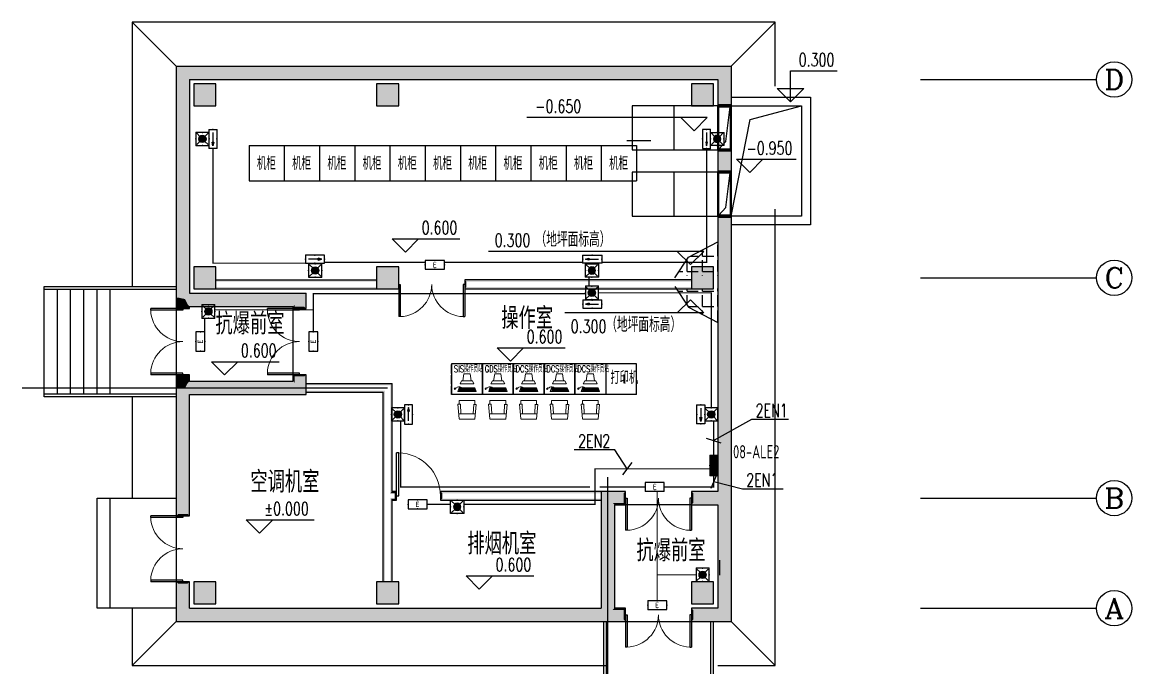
# Model space of a CAD drawing. Extents: x 5279878 to 5976284, y -275259 to -27697.
# Drawn here: x 5580603 to 5605803, y -218443 to -203792 of the extents above; entities that cross this region are included whole.
import ezdxf
from ezdxf.enums import TextEntityAlignment as Align

# ---------------------------------------------------------------- set-up
doc = ezdxf.new("R2010")
doc.units = 0
doc.header["$LTSCALE"] = 1000
doc.header["$MEASUREMENT"] = 0
doc.linetypes.add('DASH', pattern=[0.35, 0.25, -0.1])
doc.linetypes.add('DOTE', pattern=[2.42, 2, -0.2, 0.02, -0.2])
doc.layers.get('0').update_dxf_attribs({"linetype": 'CONTINUOUS'})
for name, color, linetype in [('AXIS_TEXT', 7, 'CONTINUOUS'), ('DIM-照明', 3, 'CONTINUOUS'), ('EQUIP-照明', 3, 'CONTINUOUS'), ('EQUIP-箱柜', 3, 'CONTINUOUS'), ('PUB_HATCH', 8, 'CONTINUOUS'), ('PUB_TEXT', 7, 'CONTINUOUS'), ('TEL_TAB', 7, 'CONTINUOUS'), ('TEXT', 7, 'CONTINUOUS'), ('WALL', 2, 'CONTINUOUS'), ('WIRE-照明', 1, 'CONTINUOUS'), ('建筑底图', 251, 'CONTINUOUS')]:
    doc.layers.add(name, color=color, linetype=linetype)
doc.layers.add('INSTRUMENT', color=2, linetype='CONTINUOUS', lineweight=0)
doc.styles.add('_HZTXT', font='txt.shx', dxfattribs={"width": 0.8, "bigfont": 'HZTXT.shx'})
doc.styles.add('_TCH_AXIS', font='COMPLEX', dxfattribs={"bigfont": 'GBCBIG'})
doc.styles.add('_TCH_DIM', font='SIMPLEX', dxfattribs={"bigfont": 'GBCBIG'})
doc.styles.add('_TEL_DIM', font='sceie.shx', dxfattribs={"width": 0.8, "height": 3.5, "bigfont": 'sceic.shx'})
doc.styles.add('COMPLEX', font='COMPLEX')
doc.styles.add('scei', font='sceie.shx', dxfattribs={"width": 0.85, "bigfont": 'sceic.shx'})

# ---------------------------------------------------------------- blocks, each defined once
blk = doc.blocks.new('$equip$00002534')
for p, q in [((-0.72, 0.66), (-0.72, 0)), ((0.72, 0.66), (-0.72, 0.66)), ((-0.72, 0), (0.72, 0)), ((0.72, 0), (0.72, 0.66))]:
    blk.add_line(p, q)
at = {"const_width": 0.0667}
blk.add_lwpolyline([(-0.72, 0.66), (-0.72, 0), (0.72, 0), (0.72, 0.66), (-0.72, 0.66), (-0.72, 0)], dxfattribs=at)
for p in [(-0.72, 0.33), (0, 0.66), (0, 0), (0.72, 0.33)]:
    blk.add_point(p)
at = {"color": 7, "style": '_TEL_DIM'}
blk.add_attdef('$TEXT$', text='', height=0.4, dxfattribs=at).set_placement((0, 0.33), align=Align.MIDDLE_CENTER)
at = {"color": 7, "style": '_TEL_DIM', "flags": 1}
blk.add_attdef('A', text='', height=0.00002, dxfattribs=at).set_placement((0, 0), align=Align.MIDDLE_CENTER)
blk = doc.blocks.new('$equip$00002604')
blk.add_hatch(color=256).paths.add_polyline_path([(0.275, 0.5, 1), (-0.274, 0.5, 1)])
for p, q in [((-0.429, 0.929), (-0.194, 0.694)), ((0.194, 0.694), (0.429, 0.929)), ((-0.429, 0.071), (-0.194, 0.306)), ((0.194, 0.306), (0.429, 0.071))]:
    blk.add_line(p, q)
at = {"const_width": 0.0667}
blk.add_lwpolyline([(-0.5, 1), (-0.5, 0), (0.5, 0), (0.5, 1), (-0.5, 1), (-0.5, 0)], dxfattribs=at)
blk.add_lwpolyline([(-0.5, 1), (-0.5, 0), (0.5, 0), (0.5, 1)], close=True)
blk.add_circle((0, 0.5), 0.275)
for p in [(0, 1), (-0.5, 0.5), (0, 0), (0.5, 0.5)]:
    blk.add_point(p)
at = {"color": 7, "style": '_TEL_DIM', "flags": 1}
blk.add_attdef('A', text='', height=0.000025, dxfattribs=at).set_placement((0, 0), align=Align.MIDDLE_CENTER)
blk = doc.blocks.new('$equip$00002541')
blk.add_hatch(color=256).paths.add_polyline_path([(-0.24, 0.372), (-0.528, 0.3), (-0.24, 0.228)])
for p, q in [((-0.72, 0.6), (-0.72, 0)), ((0.72, 0.6), (-0.72, 0.6)), ((-0.72, 0), (0.72, 0)), ((-0.24, 0.372), (-0.528, 0.3)), ((-0.528, 0.3), (-0.24, 0.228)), ((-0.24, 0.372), (-0.24, 0.228)), ((0.72, 0), (0.72, 0.6))]:
    blk.add_line(p, q)
at = {"color": 7}
blk.add_line((-0.48, 0.3), (0.48, 0.3), dxfattribs=at)
at = {"const_width": 0.0667}
blk.add_lwpolyline([(-0.72, 0.6), (-0.72, 0), (0.72, 0), (0.72, 0.6), (-0.72, 0.6), (-0.72, 0)], dxfattribs=at)
for p in [(-0.72, 0.3), (0, 0.6), (0, 0), (0.72, 0.3)]:
    blk.add_point(p)
at = {"color": 7, "style": '_TEL_DIM', "flags": 1}
blk.add_attdef('A', text='', height=0.00002, dxfattribs=at).set_placement((0, 0), align=Align.MIDDLE_CENTER)
blk = doc.blocks.new('$equip$00002540')
blk.add_hatch(color=256).paths.add_polyline_path([(0.24, 0.372), (0.24, 0.228), (0.528, 0.3)])
for p, q in [((-0.72, 0.6), (-0.72, 0)), ((0.72, 0.6), (-0.72, 0.6)), ((-0.72, 0), (0.72, 0)), ((0.24, 0.372), (0.24, 0.228)), ((0.528, 0.3), (0.24, 0.372)), ((0.24, 0.228), (0.528, 0.3)), ((0.72, 0), (0.72, 0.6))]:
    blk.add_line(p, q)
at = {"color": 7}
blk.add_line((-0.48, 0.3), (0.48, 0.3), dxfattribs=at)
at = {"const_width": 0.0667}
blk.add_lwpolyline([(-0.72, 0.6), (-0.72, 0), (0.72, 0), (0.72, 0.6), (-0.72, 0.6), (-0.72, 0)], dxfattribs=at)
for p in [(-0.72, 0.3), (0, 0.6), (0, 0), (0.72, 0.3)]:
    blk.add_point(p)
at = {"color": 7, "style": '_TEL_DIM', "flags": 1}
blk.add_attdef('A', text='', height=0.00002, dxfattribs=at).set_placement((0, 0), align=Align.MIDDLE_CENTER)
blk = doc.blocks.new('*X15')
at = {"color": 0}
for p, q in [((-250, 33), (-83, 200)), ((-250, 68), (-118, 200)), ((-250, 104), (-154, 200)), ((-250, 139), (-189, 200)), ((-250, 174), (-224, 200)), ((-247, 0), (-47, 200)), ((-212, 0), (-12, 200)), ((-177, 0), (23, 200)), ((-141, 0), (59, 200)), ((-106, 0), (94, 200)), ((-71, 0), (129, 200)), ((-35, 0), (165, 200)), ((0, 0), (200, 200)), ((35, 0), (235, 200)), ((71, 0), (250, 179)), ((106, 0), (250, 144)), ((141, 0), (250, 109)), ((177, 0), (250, 73)), ((212, 0), (250, 38)), ((247, 0), (250, 3))]:
    blk.add_line(p, q, dxfattribs=at)
blk = doc.blocks.new('$equip$00002943')
for p, q in [((-0.75, 0.6), (-0.75, 0)), ((0.75, 0.6), (-0.75, 0.6)), ((-0.75, 0), (0.75, 0)), ((0.75, 0), (0.75, 0.6))]:
    blk.add_line(p, q)
for points, const_width in [([(-0.75, 0.3), (0.75, 0.3)], 0.6), ([(-0.75, 0.6), (-0.75, 0), (0.75, 0), (0.75, 0.6), (-0.75, 0.6), (-0.75, 0)], 0.0667)]:
    blk.add_lwpolyline(points, dxfattribs=dict(const_width=const_width))
for p in [(-0.75, 0.3), (0, 0.6), (0, 0), (0.75, 0.3)]:
    blk.add_point(p)
at = {"xscale": 0.00300000000061118, "yscale": 0.00300000000061118, "zscale": 0.00300000000061118}
blk.add_blockref('*X15', (0, 0), dxfattribs=at)
at = {"color": 7, "style": '_TEL_DIM', "flags": 1}
for tag in ['A', 'REMARK']:
    blk.add_attdef(tag, text='', height=0.00002, dxfattribs=at).set_placement((0, 0), align=Align.MIDDLE_CENTER)
blk = doc.blocks.new('$DorLib2D$00000002')
for p, q in [((-0.5, 0), (-0.5, 0.4875)), ((-0.475, 0.4875), (-0.5, 0.4875)), ((-0.475, 0), (-0.475, 0.4875)), ((0.475, 0), (0.475, 0.4875)), ((0.475, 0.4875), (0.5, 0.4875)), ((0.5, 0), (0.5, 0.4875)), ((-0.5, 0), (-0.475, 0)), ((0.5, 0), (0.475, 0))]:
    blk.add_line(p, q)
at = {"lineweight": 13}
for centre, start, end in [((-0.4875, 0), 0, 88.53072), ((0.4875, 0), 91.46928, 180)]:
    blk.add_arc(centre, 0.4875, start, end, dxfattribs=at)
blk = doc.blocks.new('$DorLib2D$00000001')
for p, q in [((0.45, 0.975), (0.5, 0.975)), ((0.45, 0), (0.45, 0.975)), ((0.5, 0), (0.5, 0.975)), ((0.5, 0), (0.45, 0))]:
    blk.add_line(p, q)
at = {"lineweight": 13}
blk.add_arc((0.475, 0), 0.975, 91.4693, 180, dxfattribs=at)
blk = doc.blocks.new('_FZH')
blk.add_lwpolyline([(-0.5, -0.5), (0.5, -0.5), (0.5, 0.5), (-0.5, 0.5)], close=True)
at = {"layer": 'PUB_HATCH'}
blk.add_solid([(-0.5, -0.5), (0.5, -0.5), (-0.5, 0.5), (0.5, 0.5)], dxfattribs=at)
blk = doc.blocks.new('_AXISO')
blk.add_circle((0, 0), 0.5)
at = {"layer": 'AXIS_TEXT', "style": 'COMPLEX', "width": 1.041667}
blk.add_attdef('A', text='', height=0.56, dxfattribs=at).set_placement((-0.25, -0.28), (0.25, -0.28), align=Align.FIT)
blk = doc.blocks.new('机柜')
at = {"color": 251}
for p, q in [((5488652, -207292), (5488652, -208092)), ((5488652, -207292), (5488652, -208092)), ((5488652, -207292), (5497452, -207292)), ((5489452, -207292), (5489452, -208092)), ((5489452, -207292), (5489452, -208092)), ((5490252, -207292), (5490252, -208092)), ((5490252, -207292), (5490252, -208092)), ((5491052, -207292), (5491052, -208092)), ((5491052, -207292), (5491052, -208092)), ((5491852, -207292), (5491852, -208092)), ((5491852, -207292), (5491852, -208092)), ((5492652, -207292), (5492652, -208092)), ((5492652, -207292), (5492652, -208092)), ((5493452, -207292), (5493452, -208092)), ((5493452, -207292), (5493452, -208092)), ((5494252, -207292), (5494252, -208092)), ((5494252, -207292), (5494252, -208092)), ((5495052, -207292), (5495052, -208092)), ((5495052, -207292), (5495052, -208092)), ((5495852, -207292), (5495852, -208092)), ((5495852, -207292), (5495852, -208092)), ((5496652, -207292), (5496652, -208092)), ((5496652, -207292), (5496652, -208092)), ((5497452, -207292), (5497452, -208092)), ((5497452, -207292), (5497452, -208092)), ((5488652, -208092), (5497452, -208092)), ((5493952, -212245), (5493252, -212245)), ((5493952, -212245), (5493252, -212245)), ((5493252, -212245), (5493252, -212945)), ((5494652, -212245), (5493952, -212245)), ((5493952, -212945), (5493952, -212245)), ((5494652, -212245), (5493952, -212245)), ((5493952, -212245), (5493952, -212945)), ((5495352, -212245), (5494652, -212245)), ((5494652, -212945), (5494652, -212245)), ((5495352, -212245), (5494652, -212245)), ((5494652, -212245), (5494652, -212945)), ((5496052, -212245), (5495352, -212245)), ((5495352, -212945), (5495352, -212245)), ((5496052, -212245), (5495352, -212245)), ((5495352, -212245), (5495352, -212945)), ((5496752, -212245), (5496052, -212245)), ((5496052, -212945), (5496052, -212245)), ((5496752, -212245), (5496052, -212245)), ((5496052, -212245), (5496052, -212945)), ((5497452, -212245), (5496752, -212245)), ((5497452, -212245), (5496752, -212245)), ((5496752, -212245), (5496752, -212945)), ((5496752, -212245), (5496752, -212945)), ((5497452, -212945), (5497452, -212245)), ((5493952, -212945), (5493252, -212945)), ((5493952, -212945), (5493252, -212945)), ((5494652, -212945), (5493952, -212945)), ((5494652, -212945), (5493952, -212945)), ((5495352, -212945), (5494652, -212945)), ((5495352, -212945), (5494652, -212945)), ((5496052, -212945), (5495352, -212945)), ((5496052, -212945), (5495352, -212945)), ((5496752, -212945), (5496052, -212945)), ((5496752, -212945), (5496052, -212945)), ((5497452, -212945), (5496752, -212945)), ((5497452, -212945), (5496752, -212945))]:
    blk.add_line(p, q, dxfattribs=at)
at = {"color": 251, "linetype": 'DOTE', "ltscale": 0.1}
for p, q in [((5493252, -212945), (5493252, -212245)), ((5493252, -212245), (5493252, -212945))]:
    blk.add_line(p, q, dxfattribs=at)
at = {"layer": 'INSTRUMENT', "color": 251}
for p, q in [((5493444, -212699), (5493478, -212629)), ((5493478, -212629), (5493602, -212629)), ((5493507, -212629), (5493532, -212469)), ((5493532, -212469), (5493602, -212469)), ((5493672, -212469), (5493602, -212469)), ((5493726, -212629), (5493602, -212629)), ((5493696, -212629), (5493672, -212469)), ((5493760, -212699), (5493726, -212629)), ((5494144, -212699), (5494178, -212629)), ((5494178, -212629), (5494302, -212629)), ((5494207, -212629), (5494232, -212469)), ((5494232, -212469), (5494302, -212469)), ((5494372, -212469), (5494302, -212469)), ((5494426, -212629), (5494302, -212629)), ((5494396, -212629), (5494372, -212469)), ((5494460, -212699), (5494426, -212629)), ((5494844, -212699), (5494878, -212629)), ((5494878, -212629), (5495002, -212629)), ((5494907, -212629), (5494932, -212469)), ((5494932, -212469), (5495002, -212469)), ((5495072, -212469), (5495002, -212469)), ((5495126, -212629), (5495002, -212629)), ((5495096, -212629), (5495072, -212469)), ((5495160, -212699), (5495126, -212629)), ((5495544, -212699), (5495578, -212629)), ((5495578, -212629), (5495702, -212629)), ((5495607, -212629), (5495632, -212469)), ((5495632, -212469), (5495702, -212469)), ((5495772, -212469), (5495702, -212469)), ((5495826, -212629), (5495702, -212629)), ((5495796, -212629), (5495772, -212469)), ((5495860, -212699), (5495826, -212629)), ((5496244, -212699), (5496278, -212629)), ((5496278, -212629), (5496402, -212629)), ((5496307, -212629), (5496332, -212469)), ((5496332, -212469), (5496402, -212469)), ((5496472, -212469), (5496402, -212469)), ((5496526, -212629), (5496402, -212629)), ((5496496, -212629), (5496472, -212469)), ((5496560, -212699), (5496526, -212629)), ((5493341, -212809), (5493341, -212821)), ((5493423, -212787), (5493395, -212870)), ((5493395, -212870), (5493814, -212870)), ((5493418, -212855), (5493706, -212855)), ((5493422, -212842), (5493706, -212842)), ((5493781, -212787), (5493423, -212787)), ((5493426, -212829), (5493706, -212829)), ((5493432, -212811), (5493706, -212811)), ((5493444, -212699), (5493757, -212699)), ((5493715, -212811), (5493775, -212811)), ((5493715, -212829), (5493783, -212829)), ((5493715, -212842), (5493788, -212842)), ((5493715, -212855), (5493793, -212855)), ((5493814, -212870), (5493781, -212787)), ((5494041, -212809), (5494041, -212821)), ((5494123, -212787), (5494095, -212870)), ((5494095, -212870), (5494514, -212870)), ((5494118, -212855), (5494406, -212855)), ((5494122, -212842), (5494406, -212842)), ((5494481, -212787), (5494123, -212787)), ((5494126, -212829), (5494406, -212829)), ((5494132, -212811), (5494406, -212811)), ((5494144, -212699), (5494457, -212699)), ((5494415, -212811), (5494475, -212811)), ((5494415, -212829), (5494483, -212829)), ((5494415, -212842), (5494488, -212842)), ((5494415, -212855), (5494493, -212855)), ((5494514, -212870), (5494481, -212787)), ((5494741, -212809), (5494741, -212821)), ((5494823, -212787), (5494795, -212870)), ((5494795, -212870), (5495214, -212870)), ((5494818, -212855), (5495106, -212855)), ((5494822, -212842), (5495106, -212842)), ((5495181, -212787), (5494823, -212787)), ((5494826, -212829), (5495106, -212829)), ((5494832, -212811), (5495106, -212811)), ((5494844, -212699), (5495157, -212699)), ((5495115, -212811), (5495175, -212811)), ((5495115, -212829), (5495183, -212829)), ((5495115, -212842), (5495188, -212842)), ((5495115, -212855), (5495193, -212855)), ((5495214, -212870), (5495181, -212787)), ((5495441, -212809), (5495441, -212821)), ((5495523, -212787), (5495495, -212870)), ((5495495, -212870), (5495914, -212870)), ((5495518, -212855), (5495806, -212855)), ((5495522, -212842), (5495806, -212842)), ((5495881, -212787), (5495523, -212787)), ((5495526, -212829), (5495806, -212829)), ((5495532, -212811), (5495806, -212811)), ((5495544, -212699), (5495857, -212699)), ((5495815, -212811), (5495875, -212811)), ((5495815, -212829), (5495883, -212829)), ((5495815, -212842), (5495888, -212842)), ((5495815, -212855), (5495893, -212855)), ((5495914, -212870), (5495881, -212787)), ((5496141, -212809), (5496141, -212821)), ((5496223, -212787), (5496195, -212870)), ((5496195, -212870), (5496614, -212870)), ((5496218, -212855), (5496506, -212855)), ((5496222, -212842), (5496506, -212842)), ((5496581, -212787), (5496223, -212787)), ((5496226, -212829), (5496506, -212829)), ((5496232, -212811), (5496506, -212811)), ((5496244, -212699), (5496557, -212699)), ((5496515, -212811), (5496575, -212811)), ((5496515, -212829), (5496583, -212829)), ((5496515, -212842), (5496588, -212842)), ((5496515, -212855), (5496593, -212855)), ((5496614, -212870), (5496581, -212787)), ((5493394, -213161), (5493424, -213491)), ((5493394, -213161), (5493454, -213161)), ((5493454, -213161), (5493464, -213381)), ((5493754, -213161), (5493744, -213381)), ((5493814, -213169), (5493754, -213169)), ((5493814, -213169), (5493784, -213499)), ((5494094, -213161), (5494124, -213491)), ((5494094, -213161), (5494154, -213161)), ((5494154, -213161), (5494164, -213381)), ((5494454, -213161), (5494444, -213381)), ((5494514, -213169), (5494454, -213169)), ((5494514, -213169), (5494484, -213499)), ((5494794, -213161), (5494824, -213491)), ((5494794, -213161), (5494854, -213161)), ((5494854, -213161), (5494864, -213381)), ((5495154, -213161), (5495144, -213381)), ((5495214, -213169), (5495154, -213169)), ((5495214, -213169), (5495184, -213499)), ((5495494, -213161), (5495524, -213491)), ((5495494, -213161), (5495554, -213161)), ((5495554, -213161), (5495564, -213381)), ((5495854, -213161), (5495844, -213381)), ((5495914, -213169), (5495854, -213169)), ((5495914, -213169), (5495884, -213499)), ((5496194, -213161), (5496224, -213491)), ((5496194, -213161), (5496254, -213161)), ((5496254, -213161), (5496264, -213381)), ((5496554, -213161), (5496544, -213381)), ((5496614, -213169), (5496554, -213169)), ((5496614, -213169), (5496584, -213499)), ((5493414, -213381), (5493794, -213381)), ((5494114, -213381), (5494494, -213381)), ((5494814, -213381), (5495194, -213381)), ((5495514, -213381), (5495894, -213381)), ((5496214, -213381), (5496594, -213381)), ((5493424, -213499), (5493784, -213499)), ((5494124, -213499), (5494484, -213499)), ((5494824, -213499), (5495184, -213499)), ((5495524, -213499), (5495884, -213499)), ((5496224, -213499), (5496584, -213499))]:
    blk.add_line(p, q, dxfattribs=at)
for points in [[(5493424, -213161), (5493424, -213081), (5493784, -213081), (5493784, -213161)], [(5494124, -213161), (5494124, -213081), (5494484, -213081), (5494484, -213161)], [(5494824, -213161), (5494824, -213081), (5495184, -213081), (5495184, -213161)], [(5495524, -213161), (5495524, -213081), (5495884, -213081), (5495884, -213161)], [(5496224, -213161), (5496224, -213081), (5496584, -213081), (5496584, -213161)]]:
    blk.add_lwpolyline(points, dxfattribs=at)
for centre, radius, start, end in [((5493326, -212796), 28.4, 240.0449, 300.5234), ((5493336, -212799), 8.87, 89.7024, 199.7993), ((5493351, -212762), 32.9, 240.5154, 333.5595), ((5493427, -212868), 103, 51.6321, 116.96), ((5494026, -212796), 28.4, 240.0449, 300.5234), ((5494036, -212799), 8.87, 89.7024, 199.7993), ((5494051, -212762), 32.9, 240.5154, 333.5595), ((5494127, -212868), 103, 51.6321, 116.96), ((5494726, -212796), 28.4, 240.0449, 300.5234), ((5494736, -212799), 8.87, 89.7024, 199.7993), ((5494751, -212762), 32.9, 240.5154, 333.5595), ((5494827, -212868), 103, 51.6321, 116.96), ((5495426, -212796), 28.4, 240.0449, 300.5234), ((5495436, -212799), 8.87, 89.7024, 199.7993), ((5495451, -212762), 32.9, 240.5154, 333.5595), ((5495527, -212868), 103, 51.6321, 116.96), ((5496126, -212796), 28.4, 240.0449, 300.5234), ((5496136, -212799), 8.87, 89.7024, 199.7993), ((5496151, -212762), 32.9, 240.5154, 333.5595), ((5496227, -212868), 103, 51.6321, 116.96)]:
    blk.add_arc(centre, radius, start, end, dxfattribs=at)
at = {"layer": 'INSTRUMENT', "color": 251, "extrusion": (0, 0, -1)}
for centre in [(5493326, -212808), (5494026, -212808), (5494726, -212808), (5495426, -212808), (5496126, -212808)]:
    blk.add_ellipse(centre, major_axis=(14.3, 0), ratio=0.341063, dxfattribs=at)
at = {"layer": 'WALL', "color": 251}
blk.add_line((5497162, -212484), (5497162, -212684), dxfattribs=at)
at = {"layer": 'PUB_TEXT', "color": 251, "style": '_TCH_DIM', "width": 0.705882}
for s, height, p in [('SIS操作员站', 150, (5493306, -212436)), ('GDS操作员站', 150, (5494006, -212436)), ('DCS操作员站', 150, (5494706, -212436)), ('DCS操作员站', 150, (5495406, -212436)), ('DCS操作员站', 150, (5496106, -212436)), ('打印机', 297.5, (5496860, -212705))]:
    blk.add_text(s, height=height, dxfattribs=at).set_placement(p)
at = {"layer": 'TEXT', "color": 251, "style": '_TCH_DIM', "width": 0.9}
for p in [(5488831, -207845), (5488831, -207845), (5489631, -207845), (5489631, -207845), (5490431, -207845), (5490431, -207845), (5491231, -207845), (5491231, -207845), (5492031, -207845), (5492031, -207845), (5492831, -207845), (5492831, -207845), (5493631, -207845), (5493631, -207845), (5494431, -207845), (5494431, -207845), (5495231, -207845), (5495231, -207845), (5496031, -207845), (5496031, -207845), (5496831, -207845), (5496831, -207845)]:
    blk.add_text('机柜', height=300, dxfattribs=at).set_placement(p)

msp = doc.modelspace()

# ---------------------------------------------------------------- hatches: boundary and pattern name
at = {"layer": '建筑底图'}
for points in [[(5584402.8, -205091.6), (5584102.8, -204791.6), (5584102.8, -210041.6), (5584142.8, -210041.6), (5584302.8, -210074.9), (5584362.8, -209981.6), (5584402.8, -209941.6)], [(5584102.8, -204791.6), (5584102.8, -210041.6), (5584142.8, -210041.6), (5584142.8, -204831.6)], [(5584102.8, -204791.6), (5584402.8, -205091.6), (5596402.8, -205091.6), (5596702.8, -204791.6)], [(5584102.8, -204791.6), (5596702.8, -204791.6), (5596662.8, -204831.6), (5584142.8, -204831.6)], [(5596702.8, -204791.6), (5596402.8, -205091.6), (5596402.8, -205691.4), (5596702.8, -205691.4)], [(5596702.8, -204791.6), (5596702.8, -205691.4), (5596662.8, -205691.4), (5596662.8, -204831.6)], [(5584402.8, -205091.6), (5584402.8, -209941.6), (5584362.8, -209981.6), (5584362.8, -205051.6)], [(5584402.8, -205091.6), (5596402.8, -205091.6), (5596442.8, -205051.6), (5584362.8, -205051.6)], [(5596402.8, -205091.6), (5596402.8, -205691.4), (5596442.8, -205691.4), (5596442.8, -205051.6)], [(5585002.8, -205191.6), (5584502.8, -205191.6), (5584542.8, -205231.6), (5584962.8, -205231.6)], [(5584502.8, -205191.6), (5584502.8, -205691.6), (5584542.8, -205651.6), (5584542.8, -205231.6)], [(5585002.8, -205691.6), (5585002.8, -205191.6), (5584962.8, -205231.6), (5584962.8, -205651.6)], [(5589152.8, -205191.6), (5588652.8, -205191.6), (5588692.8, -205231.6), (5589112.8, -205231.6)], [(5588652.8, -205191.6), (5588652.8, -205691.6), (5588692.8, -205651.6), (5588692.8, -205231.6)], [(5589152.8, -205691.6), (5589152.8, -205191.6), (5589112.8, -205231.6), (5589112.8, -205651.6)], [(5596302.8, -205191.6), (5595802.8, -205191.6), (5595842.8, -205231.6), (5596262.8, -205231.6)], [(5595802.8, -205191.6), (5595802.8, -205691.6), (5595842.8, -205651.6), (5595842.8, -205231.6)], [(5596302.8, -205691.6), (5596302.8, -205191.6), (5596262.8, -205231.6), (5596262.8, -205651.6)], [(5584502.8, -205691.6), (5585002.8, -205691.6), (5584962.8, -205651.6), (5584542.8, -205651.6)], [(5588652.8, -205691.6), (5589152.8, -205691.6), (5589112.8, -205651.6), (5588692.8, -205651.6)], [(5595802.8, -205691.6), (5596302.8, -205691.6), (5596262.8, -205651.6), (5595842.8, -205651.6)], [(5596702.8, -205691.4), (5596402.8, -205691.4), (5596402.8, -205651.4), (5596702.8, -205651.4)], [(5596702.8, -206691.4), (5596402.8, -206691.4), (5596402.8, -207191.4), (5596702.8, -207191.4)], [(5596402.8, -206691.4), (5596402.8, -207191.4), (5596442.8, -207191.4), (5596442.8, -206691.4)], [(5596702.8, -206691.4), (5596402.8, -206691.4), (5596402.8, -206731.4), (5596702.8, -206731.4)], [(5596702.8, -206691.4), (5596702.8, -207191.4), (5596662.8, -207191.4), (5596662.8, -206691.4)], [(5596702.8, -207191.4), (5596402.8, -207191.4), (5596402.8, -207151.4), (5596702.8, -207151.4)], [(5596702.8, -208191.4), (5596402.8, -208191.4), (5596402.8, -214441.8), (5596442.8, -214481.8), (5596502.8, -214575.2), (5596662.8, -214541.8), (5596702.8, -214541.8)], [(5596402.8, -208191.4), (5596402.8, -214441.8), (5596442.8, -214481.8), (5596442.8, -208191.4)], [(5596702.8, -208191.4), (5596402.8, -208191.4), (5596402.8, -208231.4), (5596702.8, -208231.4)], [(5596702.8, -208191.4), (5596702.8, -214541.8), (5596662.8, -214541.8), (5596662.8, -208191.4)], [(5585002.8, -209341.6), (5584502.8, -209341.6), (5584542.8, -209381.6), (5584962.8, -209381.6)], [(5584502.8, -209341.6), (5584502.8, -209841.6), (5584542.8, -209801.6), (5584542.8, -209381.6)], [(5585002.8, -209841.6), (5585002.8, -209341.6), (5584962.8, -209381.6), (5584962.8, -209801.6)], [(5589152.8, -209341.6), (5588652.8, -209341.6), (5588692.8, -209381.6), (5589112.8, -209381.6)], [(5588652.8, -209341.6), (5588652.8, -209841.6), (5588692.8, -209801.6), (5588692.8, -209381.6)], [(5589152.8, -209841.6), (5589152.8, -209341.6), (5589112.8, -209381.6), (5589112.8, -209801.6)], [(5596302.8, -209341.6), (5595802.8, -209341.6), (5595842.8, -209381.6), (5596262.8, -209381.6)], [(5595802.8, -209341.6), (5595802.8, -209841.6), (5595842.8, -209801.6), (5595842.8, -209381.6)], [(5596302.8, -209841.6), (5596302.8, -209341.6), (5596262.8, -209381.6), (5596262.8, -209801.6)], [(5588652.8, -209681.6), (5588652.8, -209641.6), (5585002.8, -209641.6), (5585002.8, -209681.6)], [(5595802.8, -209681.6), (5595802.8, -209641.6), (5590652.8, -209641.6), (5590692.8, -209681.6)], [(5590652.8, -209641.6), (5590652.8, -209841.6), (5590692.8, -209801.6), (5590692.8, -209681.6)], [(5584502.8, -209841.6), (5585002.8, -209841.6), (5584962.8, -209801.6), (5584542.8, -209801.6)], [(5588652.8, -209841.6), (5588652.8, -209801.6), (5585002.8, -209801.6), (5585002.8, -209841.6)], [(5588652.8, -209841.6), (5589152.8, -209841.6), (5589112.8, -209801.6), (5588692.8, -209801.6)], [(5595802.8, -209841.6), (5595802.8, -209801.6), (5590692.8, -209801.6), (5590652.8, -209841.6)], [(5595802.8, -209841.6), (5596302.8, -209841.6), (5596262.8, -209801.6), (5595842.8, -209801.6)], [(5584142.8, -210041.6), (5584102.8, -210041.6), (5584102.8, -210291.6), (5584402.8, -210291.6), (5584402.8, -210241.6), (5584362.8, -210201.6), (5584302.8, -210074.9)], [(5584102.8, -210041.6), (5584102.8, -210291.6), (5584142.8, -210251.6), (5584142.8, -210041.6)], [(5584302.8, -210074.9), (5584362.8, -210201.6), (5584402.8, -210241.6), (5586752.8, -210241.6), (5587052.8, -209941.6), (5584402.8, -209941.6), (5584362.8, -209981.6)], [(5584402.8, -209941.6), (5587052.8, -209941.6), (5587012.8, -209981.6), (5584362.8, -209981.6)], [(5587052.8, -209941.6), (5586752.8, -210241.6), (5586752.8, -210291), (5587052.8, -210291)], [(5587052.8, -210291), (5587052.8, -209941.6), (5587012.8, -209981.6), (5587012.8, -210251)], [(5584102.8, -210291.6), (5584402.8, -210291.6), (5584362.8, -210251.6), (5584142.8, -210251.6)], [(5584402.8, -210291.6), (5584402.8, -210241.6), (5584362.8, -210201.6), (5584362.8, -210251.6)], [(5584402.8, -210241.6), (5586752.8, -210241.6), (5586792.8, -210201.6), (5584362.8, -210201.6)], [(5586752.8, -210241.6), (5586752.8, -210291), (5586792.8, -210251), (5586792.8, -210201.6)], [(5586752.8, -210291), (5587052.8, -210291), (5587012.8, -210251), (5586792.8, -210251)], [(5584362.8, -211981.6), (5584402.8, -211941.6), (5584402.8, -211791.6), (5584102.8, -211791.6), (5584102.8, -212091.6), (5584302.8, -212091.6)], [(5584402.8, -211791.6), (5584102.8, -211791.6), (5584142.8, -211831.6), (5584362.8, -211831.6)], [(5584102.8, -211791.6), (5584102.8, -212091.6), (5584142.8, -212091.6), (5584142.8, -211831.6)], [(5584402.8, -211941.6), (5584402.8, -211791.6), (5584362.8, -211831.6), (5584362.8, -211981.6)], [(5586752.8, -211941.6), (5587052.8, -212241.6), (5587052.8, -211791), (5586752.8, -211791)], [(5587052.8, -211791), (5586752.8, -211791), (5586792.8, -211831), (5587012.8, -211831)], [(5586752.8, -211791), (5586752.8, -211941.6), (5586792.8, -211981.6), (5586792.8, -211831)], [(5587052.8, -212241.6), (5587052.8, -211791), (5587012.8, -211831), (5587012.8, -212201.6)], [(5584302.8, -212091.6), (5584102.8, -212091.6), (5584102.8, -214991.6), (5584402.8, -214991.6), (5584402.8, -212241.6), (5584362.8, -212201.6)], [(5584102.8, -212091.6), (5584102.8, -214991.6), (5584142.8, -214951.6), (5584142.8, -212091.6)], [(5584302.8, -212091.6), (5584362.8, -212201.6), (5584402.8, -212241.6), (5587052.8, -212241.6), (5586752.8, -211941.6), (5584402.8, -211941.6), (5584362.8, -211981.6)], [(5584402.8, -211941.6), (5586752.8, -211941.6), (5586792.8, -211981.6), (5584362.8, -211981.6)], [(5587052.8, -211991.6), (5589002.8, -211991.6), (5588962.8, -212031.6), (5587052.8, -212031.6)], [(5587052.8, -212191.6), (5588802.8, -212191.6), (5588842.8, -212151.6), (5587052.8, -212151.6)], [(5588802.8, -214541.8), (5588802.8, -212191.6), (5588842.8, -212151.6), (5588842.8, -214541.8)], [(5589002.8, -214441.8), (5589002.8, -211991.6), (5588962.8, -212031.6), (5588962.8, -214481.8)], [(5584402.8, -214991.6), (5584402.8, -212241.6), (5584362.8, -212201.6), (5584362.8, -214951.6)], [(5584402.8, -212241.6), (5587052.8, -212241.6), (5587012.8, -212201.6), (5584362.8, -212201.6)], [(5589102.8, -214441.8), (5589002.8, -214441.8), (5588962.8, -214481.8), (5589062.8, -214481.8)], [(5589102.8, -214641.8), (5589102.8, -214441.8), (5589062.8, -214481.8), (5589062.8, -214601.8)], [(5593752.8, -214441.8), (5590102.8, -214441.8), (5590142.8, -214481.8), (5593752.8, -214481.8)], [(5590102.8, -214441.8), (5590102.8, -214641.8), (5590142.8, -214601.8), (5590142.8, -214481.8)], [(5594052.8, -214741.8), (5593752.8, -214441.8), (5593752.8, -217091.6), (5593792.8, -217131.6), (5593902.8, -217191.6), (5594012.8, -217131.6), (5594052.8, -217091.6)], [(5593752.8, -214441.8), (5593752.8, -217091.6), (5593792.8, -217131.6), (5593792.8, -214481.8)], [(5593752.8, -214441.8), (5594052.8, -214741.8), (5594303.1, -214741.8), (5594303.1, -214441.8)], [(5594303.1, -214441.8), (5593752.8, -214441.8), (5593792.8, -214481.8), (5594263.1, -214481.8)], [(5594303.1, -214741.8), (5594303.1, -214441.8), (5594263.1, -214481.8), (5594263.1, -214701.8)], [(5596442.8, -214481.8), (5596402.8, -214441.8), (5595803.1, -214441.8), (5595803.1, -214741.8), (5596402.8, -214741.8), (5596442.8, -214701.8), (5596502.8, -214575.2)], [(5596402.8, -214441.8), (5595803.1, -214441.8), (5595843.1, -214481.8), (5596442.8, -214481.8)], [(5595803.1, -214441.8), (5595803.1, -214741.8), (5595843.1, -214701.8), (5595843.1, -214481.8)], [(5588802.8, -216491.6), (5588842.8, -216491.6), (5588842.8, -214541.8), (5588802.8, -214541.8)], [(5588962.8, -216491.6), (5589002.8, -216491.6), (5589002.8, -214641.8), (5588962.8, -214601.8)], [(5589002.8, -214641.8), (5589102.8, -214641.8), (5589062.8, -214601.8), (5588962.8, -214601.8)], [(5590102.8, -214641.8), (5593752.8, -214641.8), (5593752.8, -214601.8), (5590142.8, -214601.8)], [(5594052.8, -214741.8), (5594052.8, -217091.6), (5594012.8, -217131.6), (5594012.8, -214701.8)], [(5594052.8, -214741.8), (5594303.1, -214741.8), (5594263.1, -214701.8), (5594012.8, -214701.8)], [(5595803.1, -214741.8), (5596402.8, -214741.8), (5596442.8, -214701.8), (5595843.1, -214701.8)], [(5596502.8, -214575.2), (5596442.8, -214701.8), (5596402.8, -214741.8), (5596402.8, -217091.6), (5596702.8, -217391.6), (5596702.8, -214541.8), (5596662.8, -214541.8)], [(5596402.8, -214741.8), (5596402.8, -217091.6), (5596442.8, -217131.6), (5596442.8, -214701.8)], [(5596702.8, -214541.8), (5596702.8, -217391.6), (5596662.8, -217351.6), (5596662.8, -214541.8)], [(5584102.8, -214991.6), (5584402.8, -214991.6), (5584362.8, -214951.6), (5584142.8, -214951.6)], [(5584102.8, -217391.6), (5584402.8, -217091.6), (5584402.8, -216491.6), (5584102.8, -216491.6)], [(5584402.8, -216491.6), (5584102.8, -216491.6), (5584142.8, -216531.6), (5584362.8, -216531.6)], [(5584102.8, -216491.6), (5584102.8, -217391.6), (5584142.8, -217351.6), (5584142.8, -216531.6)], [(5584402.8, -217091.6), (5584402.8, -216491.6), (5584362.8, -216531.6), (5584362.8, -217131.6)], [(5584502.8, -216491.6), (5584502.8, -216991.6), (5584542.8, -216951.6), (5584542.8, -216531.6)], [(5585002.8, -216491.6), (5584502.8, -216491.6), (5584542.8, -216531.6), (5584962.8, -216531.6)], [(5585002.8, -216991.6), (5585002.8, -216491.6), (5584962.8, -216531.6), (5584962.8, -216951.6)], [(5588652.8, -216491.6), (5588652.8, -216991.6), (5588692.8, -216951.6), (5588692.8, -216531.6)], [(5589152.8, -216491.6), (5588652.8, -216491.6), (5588692.8, -216531.6), (5589112.8, -216531.6)], [(5589152.8, -216991.6), (5589152.8, -216491.6), (5589112.8, -216531.6), (5589112.8, -216951.6)], [(5596302.8, -216491.6), (5595802.8, -216491.6), (5595842.8, -216531.6), (5596262.8, -216531.6)], [(5595802.8, -216491.6), (5595802.8, -216991.6), (5595842.8, -216951.6), (5595842.8, -216531.6)], [(5596302.8, -216991.6), (5596302.8, -216491.6), (5596262.8, -216531.6), (5596262.8, -216951.6)], [(5584502.8, -216991.6), (5585002.8, -216991.6), (5584962.8, -216951.6), (5584542.8, -216951.6)], [(5588652.8, -216991.6), (5589152.8, -216991.6), (5589112.8, -216951.6), (5588692.8, -216951.6)], [(5595802.8, -216991.6), (5596302.8, -216991.6), (5596262.8, -216951.6), (5595842.8, -216951.6)], [(5584402.8, -217091.6), (5584102.8, -217391.6), (5593902.8, -217391.6), (5593902.8, -217191.6), (5593792.8, -217131.6), (5593752.8, -217091.6)], [(5584402.8, -217091.6), (5593752.8, -217091.6), (5593792.8, -217131.6), (5584362.8, -217131.6)], [(5593902.8, -217191.6), (5593902.8, -217391.6), (5594303.1, -217391.6), (5594303.1, -217091.6), (5594052.8, -217091.6), (5594012.8, -217131.6)], [(5594303.1, -217091.6), (5594052.8, -217091.6), (5594012.8, -217131.6), (5594263.1, -217131.6)], [(5594303.1, -217391.6), (5594303.1, -217091.6), (5594263.1, -217131.6), (5594263.1, -217351.6)], [(5596702.8, -217391.6), (5596402.8, -217091.6), (5595803.1, -217091.6), (5595803.1, -217391.6)], [(5596402.8, -217091.6), (5595803.1, -217091.6), (5595843.1, -217131.6), (5596442.8, -217131.6)], [(5595803.1, -217091.6), (5595803.1, -217391.6), (5595843.1, -217351.6), (5595843.1, -217131.6)], [(5584102.8, -217391.6), (5593902.8, -217391.6), (5593902.8, -217351.6), (5584142.8, -217351.6)], [(5593902.8, -217391.6), (5594303.1, -217391.6), (5594263.1, -217351.6), (5593902.8, -217351.6)], [(5595803.1, -217391.6), (5596702.8, -217391.6), (5596662.8, -217351.6), (5595843.1, -217351.6)]]:
    msp.add_hatch(color=256, dxfattribs=at).paths.add_polyline_path(points)
h = msp.add_hatch(dxfattribs=at)
h.set_pattern_fill('ANGLE', color=256, scale=100, style=0)
h.set_pattern_definition([(0, (3191466.35, 614084), (0, 349.25), [254, -95.25]), (90, (3191466.35, 614084), (-349.25, 2e-14), [254, -95.25])])
h.paths.add_polyline_path([(5596402.8, -208779.2), (5595735.8, -209125.7), (5595455.2, -209547), (5596402.8, -209547)])
h = msp.add_hatch(dxfattribs=at)
h.set_pattern_fill('ANGLE', color=256, scale=100, style=0)
h.set_pattern_definition([(0, (3191466.35, 608050.5), (0, 349.25), [254, -95.25]), (90, (3191466.35, 608050.5), (-349.25, 2e-14), [254, -95.25])])
h.paths.add_polyline_path([(5596402.8, -209836.1), (5596402.8, -210603.9), (5595735.8, -210257.4), (5595455.2, -209836.1)])

# ---------------------------------------------------------------- linework, layer by layer
at = {"layer": 'DIM-照明', "color": 0}
for p, q in [((5596137.7, -213234.6), (5596472.1, -213337.8)), ((5594445.1, -213787.1), (5594235.6, -214067.4)), ((5596379.9, -214051.2), (5596240.9, -214372.5))]:
    msp.add_line(p, q, dxfattribs=at)
for points in [[(5596304.9, -213286.2), (5597172.3, -212803.9)], [(5597172.3, -212803.9), (5598007.3, -212803.9)], [(5594065.4, -213495.4), (5593140.4, -213495.4)], [(5594340.4, -213927.3), (5594065.4, -213495.4)], [(5596310.4, -214211.9), (5596959, -214379.7)], [(5596959, -214379.7), (5597884, -214379.7)]]:
    msp.add_lwpolyline(points, dxfattribs=at)
at = {"layer": 'WIRE-照明', "linetype": 'DASH', "const_width": 26.4}
for points in [[(5587033.9, -209260), (5584935.5, -209260), (5584935.5, -206657.1)], [(5593766.7, -209241), (5596146.5, -209241), (5596146.5, -206657.1)], [(5589758.3, -209241), (5587465.9, -209241)], [(5590190.3, -209241), (5593334.7, -209241)], [(5593476.2, -209782.3), (5593476.2, -209575.7)], [(5593392.2, -209953.6), (5587214.6, -209953.6), (5587214.6, -210822.1)], [(5584980.5, -210318), (5587214.6, -210318)], [(5584747.5, -210822.1), (5584747.5, -210506.8)], [(5593495, -214339.6), (5589197.4, -214339.6), (5589197.4, -212842.2)], [(5596304.9, -213627.7), (5596304.9, -212842.2)], [(5590633.6, -214734.1), (5593611.1, -214734.1), (5593611.1, -213927.3), (5596217.7, -213927.3)], [(5595182.7, -214339.6), (5596307.7, -214339.6), (5596307.7, -214077.7)], [(5594750.7, -214339.6), (5593720.1, -214339.6)], [(5595024.5, -216925.7), (5595024.5, -214438.6)], [(5589797.3, -214734.1), (5590333.6, -214734.1)], [(5596441, -216344.8), (5596441, -215993.8)], [(5595024.5, -216333.2), (5595906.3, -216333.2)]]:
    msp.add_lwpolyline(points, dxfattribs=at)
at = {"layer": 'WIRE-照明', "linetype": 'DASH'}
msp.add_lwpolyline([(5596252.8, -212542.2, 35, 35, 0), (5596252.8, -209932.3, 26.4, 26.4, 0), (5593692.2, -209932.3, 26.4, 26.4, 0)], format="xyseb", dxfattribs=at)
at = {"layer": '建筑底图'}
for p, q in [((5583102.8, -203791.6), (5584102.8, -204791.6)), ((5597702.8, -203791.6), (5596702.8, -204791.6)), ((5584102.8, -204791.6), (5584102.8, -210041.6)), ((5584102.8, -204791.6), (5596702.8, -204791.6)), ((5596702.8, -204791.6), (5596702.8, -205691.4)), ((5584402.8, -205091.6), (5584402.8, -209941.6)), ((5584402.8, -205091.6), (5596402.8, -205091.6)), ((5596402.8, -205091.6), (5596402.8, -205691.4)), ((5598051, -205597.3), (5598051, -204897.3)), ((5598051, -204897.3), (5599108.3, -204897.3)), ((5601002.8, -205091.6), (5605002.8, -205091.6)), ((5598051, -205597.3), (5597751, -205297.3)), ((5597751, -205297.3), (5598351, -205297.3)), ((5598051, -205597.3), (5598351, -205297.3)), ((5596702.8, -205691.4), (5596402.8, -205691.4)), ((5596162.6, -205953.1), (5592064.7, -205953.1)), ((5595862.6, -206253.1), (5595562.6, -205953.1)), ((5595862.6, -206253.1), (5596162.6, -205953.1)), ((5596402.8, -206691.4), (5596402.8, -207191.4)), ((5596702.8, -206691.4), (5596402.8, -206691.4)), ((5596702.8, -206691.4), (5596702.8, -207191.4)), ((5597124.4, -207202.3), (5596824.4, -206902.3)), ((5596824.4, -206902.3), (5598181.7, -206902.3)), ((5597124.4, -207202.3), (5597424.4, -206902.3)), ((5596702.8, -207191.4), (5596402.8, -207191.4)), ((5596402.8, -208191.4), (5596402.8, -214441.8)), ((5596702.8, -208191.4), (5596402.8, -208191.4)), ((5596702.8, -208191.4), (5596702.8, -214541.8)), ((5589305.2, -209007.1), (5589005.2, -208707.1)), ((5589005.2, -208707.1), (5590545.4, -208707.1)), ((5589305.2, -209007.1), (5589605.2, -208707.1)), ((5596081.1, -208994), (5591195.3, -208994)), ((5595781.1, -209294), (5595481.1, -208994)), ((5595781.1, -209294), (5596081.1, -208994)), ((5585002.8, -209641.6), (5588652.8, -209641.6)), ((5595802.8, -209641.6), (5590652.8, -209641.6)), ((5590652.8, -209641.6), (5590652.8, -209841.6)), ((5601002.8, -209591.6), (5605002.8, -209591.6)), ((5581402.8, -212231.5), (5581402.8, -209851.5)), ((5581702.8, -212231.5), (5581702.8, -209851.5)), ((5582002.8, -212231.5), (5582002.8, -209851.5)), ((5582302.8, -212231.5), (5582302.8, -209851.5)), ((5582602.8, -212231.5), (5582602.8, -209851.5)), ((5585002.8, -209841.6), (5588652.8, -209841.6)), ((5590652.8, -209841.6), (5595802.8, -209841.6)), ((5584102.8, -210041.6), (5584102.8, -210291.6)), ((5584402.8, -209941.6), (5587052.8, -209941.6)), ((5587052.8, -210291), (5587052.8, -209941.6)), ((5595781.1, -210089.1), (5595481.1, -210389.1)), ((5595781.1, -210089.1), (5596081.1, -210389.1)), ((5584102.8, -210291.6), (5584402.8, -210291.6)), ((5584102.8, -210291.6), (5584102.8, -211791.6)), ((5584402.8, -210291.6), (5584402.8, -210241.6)), ((5584402.8, -210241.6), (5586752.8, -210241.6)), ((5586752.8, -210241.6), (5586752.8, -210291)), ((5586752.8, -210291), (5587052.8, -210291)), ((5586752.8, -210291), (5586752.8, -211791)), ((5596081.1, -210389.1), (5592922.8, -210389.1)), ((5591691.3, -211483), (5591391.3, -211183)), ((5591391.3, -211183), (5592931.5, -211183)), ((5591691.3, -211483), (5591991.3, -211183)), ((5585199.2, -211797.3), (5584899.2, -211497.3)), ((5584899.2, -211497.3), (5586439.4, -211497.3)), ((5585199.2, -211797.3), (5585499.2, -211497.3)), ((5584402.8, -211791.6), (5584102.8, -211791.6)), ((5584102.8, -211791.6), (5584102.8, -212091.6)), ((5584402.8, -211941.6), (5584402.8, -211791.6)), ((5587052.8, -211791), (5586752.8, -211791)), ((5586752.8, -211791), (5586752.8, -211941.6)), ((5587052.8, -212241.6), (5587052.8, -211791)), ((5580602.8, -212091.6), (5588902.8, -212091.6)), ((5584102.8, -212091.6), (5584102.8, -214991.6)), ((5584402.8, -211941.6), (5586752.8, -211941.6)), ((5587052.8, -211991.6), (5589002.8, -211991.6)), ((5589002.8, -214441.8), (5589002.8, -211991.6)), ((5584402.8, -214991.6), (5584402.8, -212241.6)), ((5584402.8, -212241.6), (5587052.8, -212241.6)), ((5587052.8, -212191.6), (5588802.8, -212191.6)), ((5588802.8, -214541.8), (5588802.8, -212191.6)), ((5593903.1, -220091.6), (5593903.1, -214114)), ((5589102.8, -214441.8), (5589002.8, -214441.8)), ((5589102.8, -214641.8), (5589102.8, -214441.8)), ((5593752.8, -214441.8), (5590102.8, -214441.8)), ((5590102.8, -214441.8), (5590102.8, -214641.8)), ((5593752.8, -214441.8), (5593752.8, -217091.6)), ((5594303.1, -214441.8), (5593752.8, -214441.8)), ((5594303.1, -214741.8), (5594303.1, -214441.8)), ((5596402.8, -214441.8), (5595803.1, -214441.8)), ((5595803.1, -214441.8), (5595803.1, -214741.8)), ((5582602.8, -217091.6), (5582602.8, -214591.6)), ((5588802.8, -216491.6), (5588802.8, -214541.8)), ((5589002.8, -216491.6), (5589002.8, -214641.8)), ((5589002.8, -214641.8), (5589102.8, -214641.8)), ((5590102.8, -214641.8), (5593752.8, -214641.8)), ((5593902.8, -220091.6), (5593902.8, -214591.6)), ((5596702.8, -214541.8), (5596702.8, -217391.6)), ((5601002.8, -214591.6), (5605002.8, -214591.6)), ((5594052.8, -214741.8), (5594052.8, -217091.6)), ((5594052.8, -214741.8), (5594303.1, -214741.8)), ((5595803.1, -214741.8), (5594303.1, -214741.8)), ((5595803.1, -214741.8), (5596402.8, -214741.8)), ((5596402.8, -214741.8), (5596402.8, -217091.6)), ((5584102.8, -214991.6), (5584102.8, -216491.6)), ((5584102.8, -214991.6), (5584402.8, -214991.6)), ((5585992.8, -215387.1), (5585692.8, -215087.1)), ((5585692.8, -215087.1), (5587233, -215087.1)), ((5585992.8, -215387.1), (5586292.8, -215087.1)), ((5590984.2, -216657.2), (5590684.2, -216357.2)), ((5590684.2, -216357.2), (5592224.4, -216357.2)), ((5590984.2, -216657.2), (5591284.2, -216357.2)), ((5584402.8, -216491.6), (5584102.8, -216491.6)), ((5584102.8, -216491.6), (5584102.8, -217391.6)), ((5584402.8, -217091.6), (5584402.8, -216491.6)), ((5584402.8, -217091.6), (5593752.8, -217091.6)), ((5594303.1, -217091.6), (5594052.8, -217091.6)), ((5594303.1, -217391.6), (5594303.1, -217091.6)), ((5596402.8, -217091.6), (5595803.1, -217091.6)), ((5595803.1, -217091.6), (5595803.1, -217391.6)), ((5601002.8, -217091.6), (5605002.8, -217091.6)), ((5583102.8, -218391.6), (5584102.8, -217391.6)), ((5584102.8, -217391.6), (5593902.8, -217391.6)), ((5593902.8, -217391.6), (5594303.1, -217391.6)), ((5594303.1, -217391.6), (5595803.1, -217391.6)), ((5595803.1, -217391.6), (5596702.8, -217391.6)), ((5597702.8, -218391.6), (5596702.8, -217391.6))]:
    msp.add_line(p, q, dxfattribs=at)
for points in [[(5597702.8, -205241.4), (5597702.8, -203791.6), (5583102.8, -203791.6), (5583102.8, -209791)], [(5596702.8, -205491.4), (5598502.8, -205491.4), (5598502.8, -208391.4), (5596702.8, -208391.4)], [(5595402.8, -205691.4), (5594452.8, -205691.4), (5594452.8, -206691.4), (5595402.8, -206691.4)], [(5596402.8, -205691.4), (5595402.8, -205691.4), (5595402.8, -206691.4), (5596402.8, -206691.4)], [(5596422.8, -206671.4), (5596579.2, -206497.4), (5596682.8, -205711.4)], [(5596702.8, -205691.4), (5598302.8, -205691.4), (5598302.8, -208191.4), (5596702.8, -208191.4)], [(5596702.8, -208191.4), (5597138.1, -205999.7), (5598302.8, -205691.4)], [(5594335.7, -206473.6), (5594877.7, -206473.6)], [(5595402.8, -207191.4), (5594452.8, -207191.4), (5594452.8, -208191.4), (5595402.8, -208191.4)], [(5596402.8, -207191.4), (5595402.8, -207191.4), (5595402.8, -208191.4), (5596402.8, -208191.4)], [(5596422.8, -208171.4), (5596579.2, -207997.4), (5596682.8, -207211.4)], [(5597702.8, -217091.6), (5597702.8, -208038.4)], [(5595425.5, -209591.6), (5595735.8, -209125.7), (5596402.8, -208779.2)], [(5584102.8, -212291.5), (5581102.8, -212291.5), (5581102.8, -209791.5), (5584102.8, -209791.5)], [(5581102.8, -209851.5), (5584102.8, -209851.5)], [(5595425.5, -209791.6), (5595735.8, -210257.4), (5596402.8, -210603.9)], [(5584102.8, -212231.5), (5581102.8, -212231.5)], [(5583102.8, -212291), (5583102.8, -214591.6)], [(5584102.8, -217091.6), (5582302.8, -217091.6), (5582302.8, -214591.6), (5584102.8, -214591.6)], [(5583102.8, -217091.6), (5583102.8, -218391.6), (5593903.1, -218391.6)], [(5596403.1, -218391.6), (5597702.8, -218391.6), (5597702.8, -217091.3)], [(5593803.1, -217391.6), (5593803.1, -220391.6), (5596303.1, -220391.6), (5596303.1, -217391.6)], [(5593863.1, -217391.6), (5593863.1, -220391.6)], [(5596243.1, -220391.6), (5596243.1, -217391.6)]]:
    msp.add_lwpolyline(points, dxfattribs=at)
for points in [[(5596402.8, -205691.4), (5596702.8, -205691.4), (5596702.8, -206691.4), (5596402.8, -206691.4)], [(5596422.8, -205711.4), (5596682.8, -205711.4), (5596682.8, -206671.4), (5596422.8, -206671.4)], [(5596402.8, -207191.4), (5596702.8, -207191.4), (5596702.8, -208191.4), (5596402.8, -208191.4)], [(5596422.8, -207211.4), (5596682.8, -207211.4), (5596682.8, -208171.4), (5596422.8, -208171.4)]]:
    msp.add_lwpolyline(points, close=True, dxfattribs=at)

# ---------------------------------------------------------------- block references
at = {"layer": 'EQUIP-照明', "color": 0, "yscale": 300, "zscale": 300}
for name, p, xscale in [('$equip$00002604', (5584695.5, -206591.1), 300), ('$equip$00002604', (5596386.5, -206591.1), -300), ('$equip$00002604', (5593542.2, -210082.3), 300), ('$equip$00002541', (5593550.7, -210278), 300), ('$equip$00002604', (5584830.5, -210506.8), 300), ('$equip$00002604', (5589136.4, -212842.2), 300), ('$equip$00002604', (5596252.8, -212842.2), 300), ('$equip$00002604', (5596056.3, -216483.2), 300)]:
    msp.add_blockref(name, p, dxfattribs=dict(at, xscale=xscale))
for name, p, xscale, rotation in [('$equip$00002540', (5585025.5, -206441.1), -300, 90), ('$equip$00002540', (5596056.5, -206441.1), 300, 270), ('$equip$00002541', (5587249.9, -209080), 300, 180), ('$equip$00002541', (5593550.7, -209080), -300, 180), ('$equip$00002604', (5587258.3, -209275.7), 300, 180), ('$equip$00002604', (5593542.2, -209275.7), -300, 180), ('$equip$00002540', (5589466.4, -212694.8), 300, 90), ('$equip$00002540', (5596102.8, -212692.2), -300, 90), ('$equip$00002604', (5590483.6, -214641.8), -300, 180)]:
    msp.add_blockref(name, p, dxfattribs=dict(at, xscale=xscale, rotation=rotation))
at = {"layer": 'EQUIP-照明', "color": 0, "xscale": 300, "yscale": 300, "zscale": 300}
for p in [(5589974.3, -209399.9), (5594966.7, -214438.6), (5589581.3, -214833.1), (5595024.5, -217123.7)]:
    msp.add_blockref('$equip$00002534', p, dxfattribs=at).add_auto_attribs({'$TEXT$': 'E'})
at = {"layer": 'EQUIP-照明', "color": 0, "xscale": 300, "yscale": 300, "zscale": 300, "rotation": 90}
for p in [(5584747.5, -211038.1), (5587313.6, -211038.1)]:
    msp.add_blockref('$equip$00002534', p, dxfattribs=at).add_auto_attribs({'$TEXT$': 'E'})
at = {"layer": 'EQUIP-箱柜', "color": 0, "xscale": 300, "yscale": 300, "zscale": 300, "rotation": 90}
msp.add_blockref('$equip$00002943', (5596397.7, -213852.7), dxfattribs=at)
at = {"layer": '建筑底图'}
ref = msp.add_blockref('_AXISO', (5605402.8, -205091.6), dxfattribs=dict(at, xscale=800, yscale=800, zscale=800))
ref.add_attrib('A', 'D', dxfattribs={"layer": 'AXIS_TEXT', "color": 0, "height": 452.5, "style": '_TCH_AXIS', "width": 1.235294}).set_placement((5605176.5, -205317.8), (5605629.1, -205317.8), align=Align.FIT)
for name, p, xscale, yscale, zscale in [('_FZH', (5584752.8, -205441.6), 500, 500, 500), ('_FZH', (5588902.8, -205441.6), 500, 500, 500), ('_FZH', (5584752.8, -209591.6), 500, 500, 500), ('_FZH', (5588902.8, -209591.6), 500, 500, 500), ('$DorLib2D$00000002', (5589902.8, -209741.6), -1500, -1500, -1500), ('$DorLib2D$00000002', (5595053.1, -217241.6), 1500, -1500, 1500)]:
    msp.add_blockref(name, p, dxfattribs=dict(at, xscale=xscale, yscale=yscale, zscale=zscale))
for name, p, xscale, yscale, zscale, rotation in [('_FZH', (5596052.8, -205441.6), 500, 500, 500, 90), ('_FZH', (5596052.8, -209591.6), 500, 500, 500, 90), ('$DorLib2D$00000002', (5584252.8, -211041.6), -1500, -1500, -1500, 270), ('$DorLib2D$00000002', (5586902.8, -211041), -1500, -1500, -1500, 270), ('$DorLib2D$00000001', (5589602.8, -214541.8), -1000, 1000, -1000, 359.9999999966615), ('$DorLib2D$00000002', (5595053.1, -214591.8), -1500, 1500, -1500, 180), ('$DorLib2D$00000002', (5584252.8, -215741.6), -1500, -1500, -1500, 270), ('_FZH', (5584752.8, -216741.6), 500, 500, 500, 270), ('_FZH', (5588902.8, -216741.6), 500, 500, 500, 270), ('_FZH', (5596052.8, -216741.6), 500, 500, 500, 180)]:
    msp.add_blockref(name, p, dxfattribs=dict(at, xscale=xscale, yscale=yscale, zscale=zscale, rotation=rotation))
msp.add_blockref('机柜', (97102.1, 700.3), dxfattribs=at)
ref = msp.add_blockref('_AXISO', (5605402.8, -209591.6), dxfattribs=dict(at, xscale=800, yscale=800, zscale=800))
ref.add_attrib('A', 'C', dxfattribs={"layer": 'AXIS_TEXT', "color": 0, "height": 452.5, "style": '_TCH_AXIS', "width": 1.4}).set_placement((5605176.5, -209817.8), (5605629.1, -209817.8), align=Align.FIT)
ref = msp.add_blockref('_AXISO', (5605402.8, -214591.6), dxfattribs=dict(at, xscale=800, yscale=800, zscale=800))
ref.add_attrib('A', 'B', dxfattribs={"layer": 'AXIS_TEXT', "color": 0, "height": 452.5, "style": '_TCH_AXIS', "width": 1.235294}).set_placement((5605176.5, -214817.8), (5605629.1, -214817.8), align=Align.FIT)
ref = msp.add_blockref('_AXISO', (5605402.8, -217091.6), dxfattribs=dict(at, xscale=800, yscale=800, zscale=800))
ref.add_attrib('A', 'A', dxfattribs={"layer": 'AXIS_TEXT', "color": 0, "height": 452.5, "style": '_TCH_AXIS', "width": 1.166667}).set_placement((5605176.5, -217317.8), (5605629.1, -217317.8), align=Align.FIT)

# ---------------------------------------------------------------- texts
at = {"layer": 'DIM-照明', "color": 7, "style": '_TCH_DIM', "width": 0.705882}
for s, p in [('2EN1', (5597259.8, -212753.9)), ('2EN2', (5593227.9, -213445.4)), ('2EN1', (5597046.5, -214329.7))]:
    msp.add_text(s, height=297.5, dxfattribs=at).set_placement(p)
at = {"layer": 'TEL_TAB', "style": 'scei', "width": 0.8}
msp.add_text('08-ALE2', height=300, dxfattribs=at).set_placement((5596747.1, -213690.4))
at = {"layer": '建筑底图'}
for s, height, style, width, p in [('0.300', 297.5, '_TCH_DIM', 0.705882, (5598238.3, -204792.3)), ('-0.650', 297.5, '_TCH_DIM', 0.705882, (5592254.7, -205848.1)), ('-0.950', 297.5, '_TCH_DIM', 0.705882, (5597051.7, -206797.3)), ('0.600', 297.5, '_TCH_DIM', 0.705882, (5589675.4, -208602.1)), ('0.300', 297.5, '_TCH_DIM', 0.705882, (5591333.3, -208889)), ('抗爆前室', 490.23, '_HZTXT', 0.8, (5584991.1, -210877.8)), ('操作室', 490.23, '_HZTXT', 0.8, (5591483.1, -210753.1)), ('0.300', 297.5, '_TCH_DIM', 0.705882, (5593060.8, -210844.1)), ('0.600', 297.5, '_TCH_DIM', 0.705882, (5592061.5, -211078)), ('0.600', 297.5, '_TCH_DIM', 0.705882, (5585569.4, -211392.3)), ('空调机室', 490.23, '_HZTXT', 0.8, (5585784.7, -214467.6)), ('%%P0.000', 297.5, '_TCH_DIM', 0.705882, (5586103, -214982.1)), ('排烟机室', 490.23, '_HZTXT', 0.8, (5590711.2, -215872)), ('抗爆前室', 490.23, '_HZTXT', 0.8, (5594553.3, -216027.8)), ('0.600', 297.5, '_TCH_DIM', 0.705882, (5591354.4, -216252.2))]:
    msp.add_text(s, height=height, dxfattribs=dict(at, style=style, width=width)).set_placement(p)
at = {"layer": '建筑底图', "style": '_TCH_DIM'}
for p in [(5592261.3, -208889), (5593867.1, -210821.1)]:
    msp.add_text('（地坪面标高）', height=337.59, dxfattribs=at).set_placement(p)

doc.saveas('drawing.dxf')
